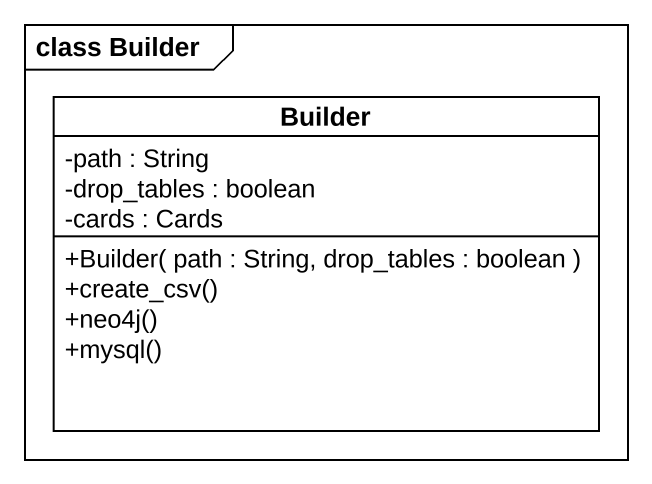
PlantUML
@startuml
mainframe class Builder
hide circle
hide empty members
skinparam classAttributeIconSize 0
class Builder {
  -path : String
  -drop_tables : boolean
  -cards : Cards
  +Builder( path : String, drop_tables : boolean )
  +create_csv()
  +neo4j()
  +mysql()
}
@enduml
